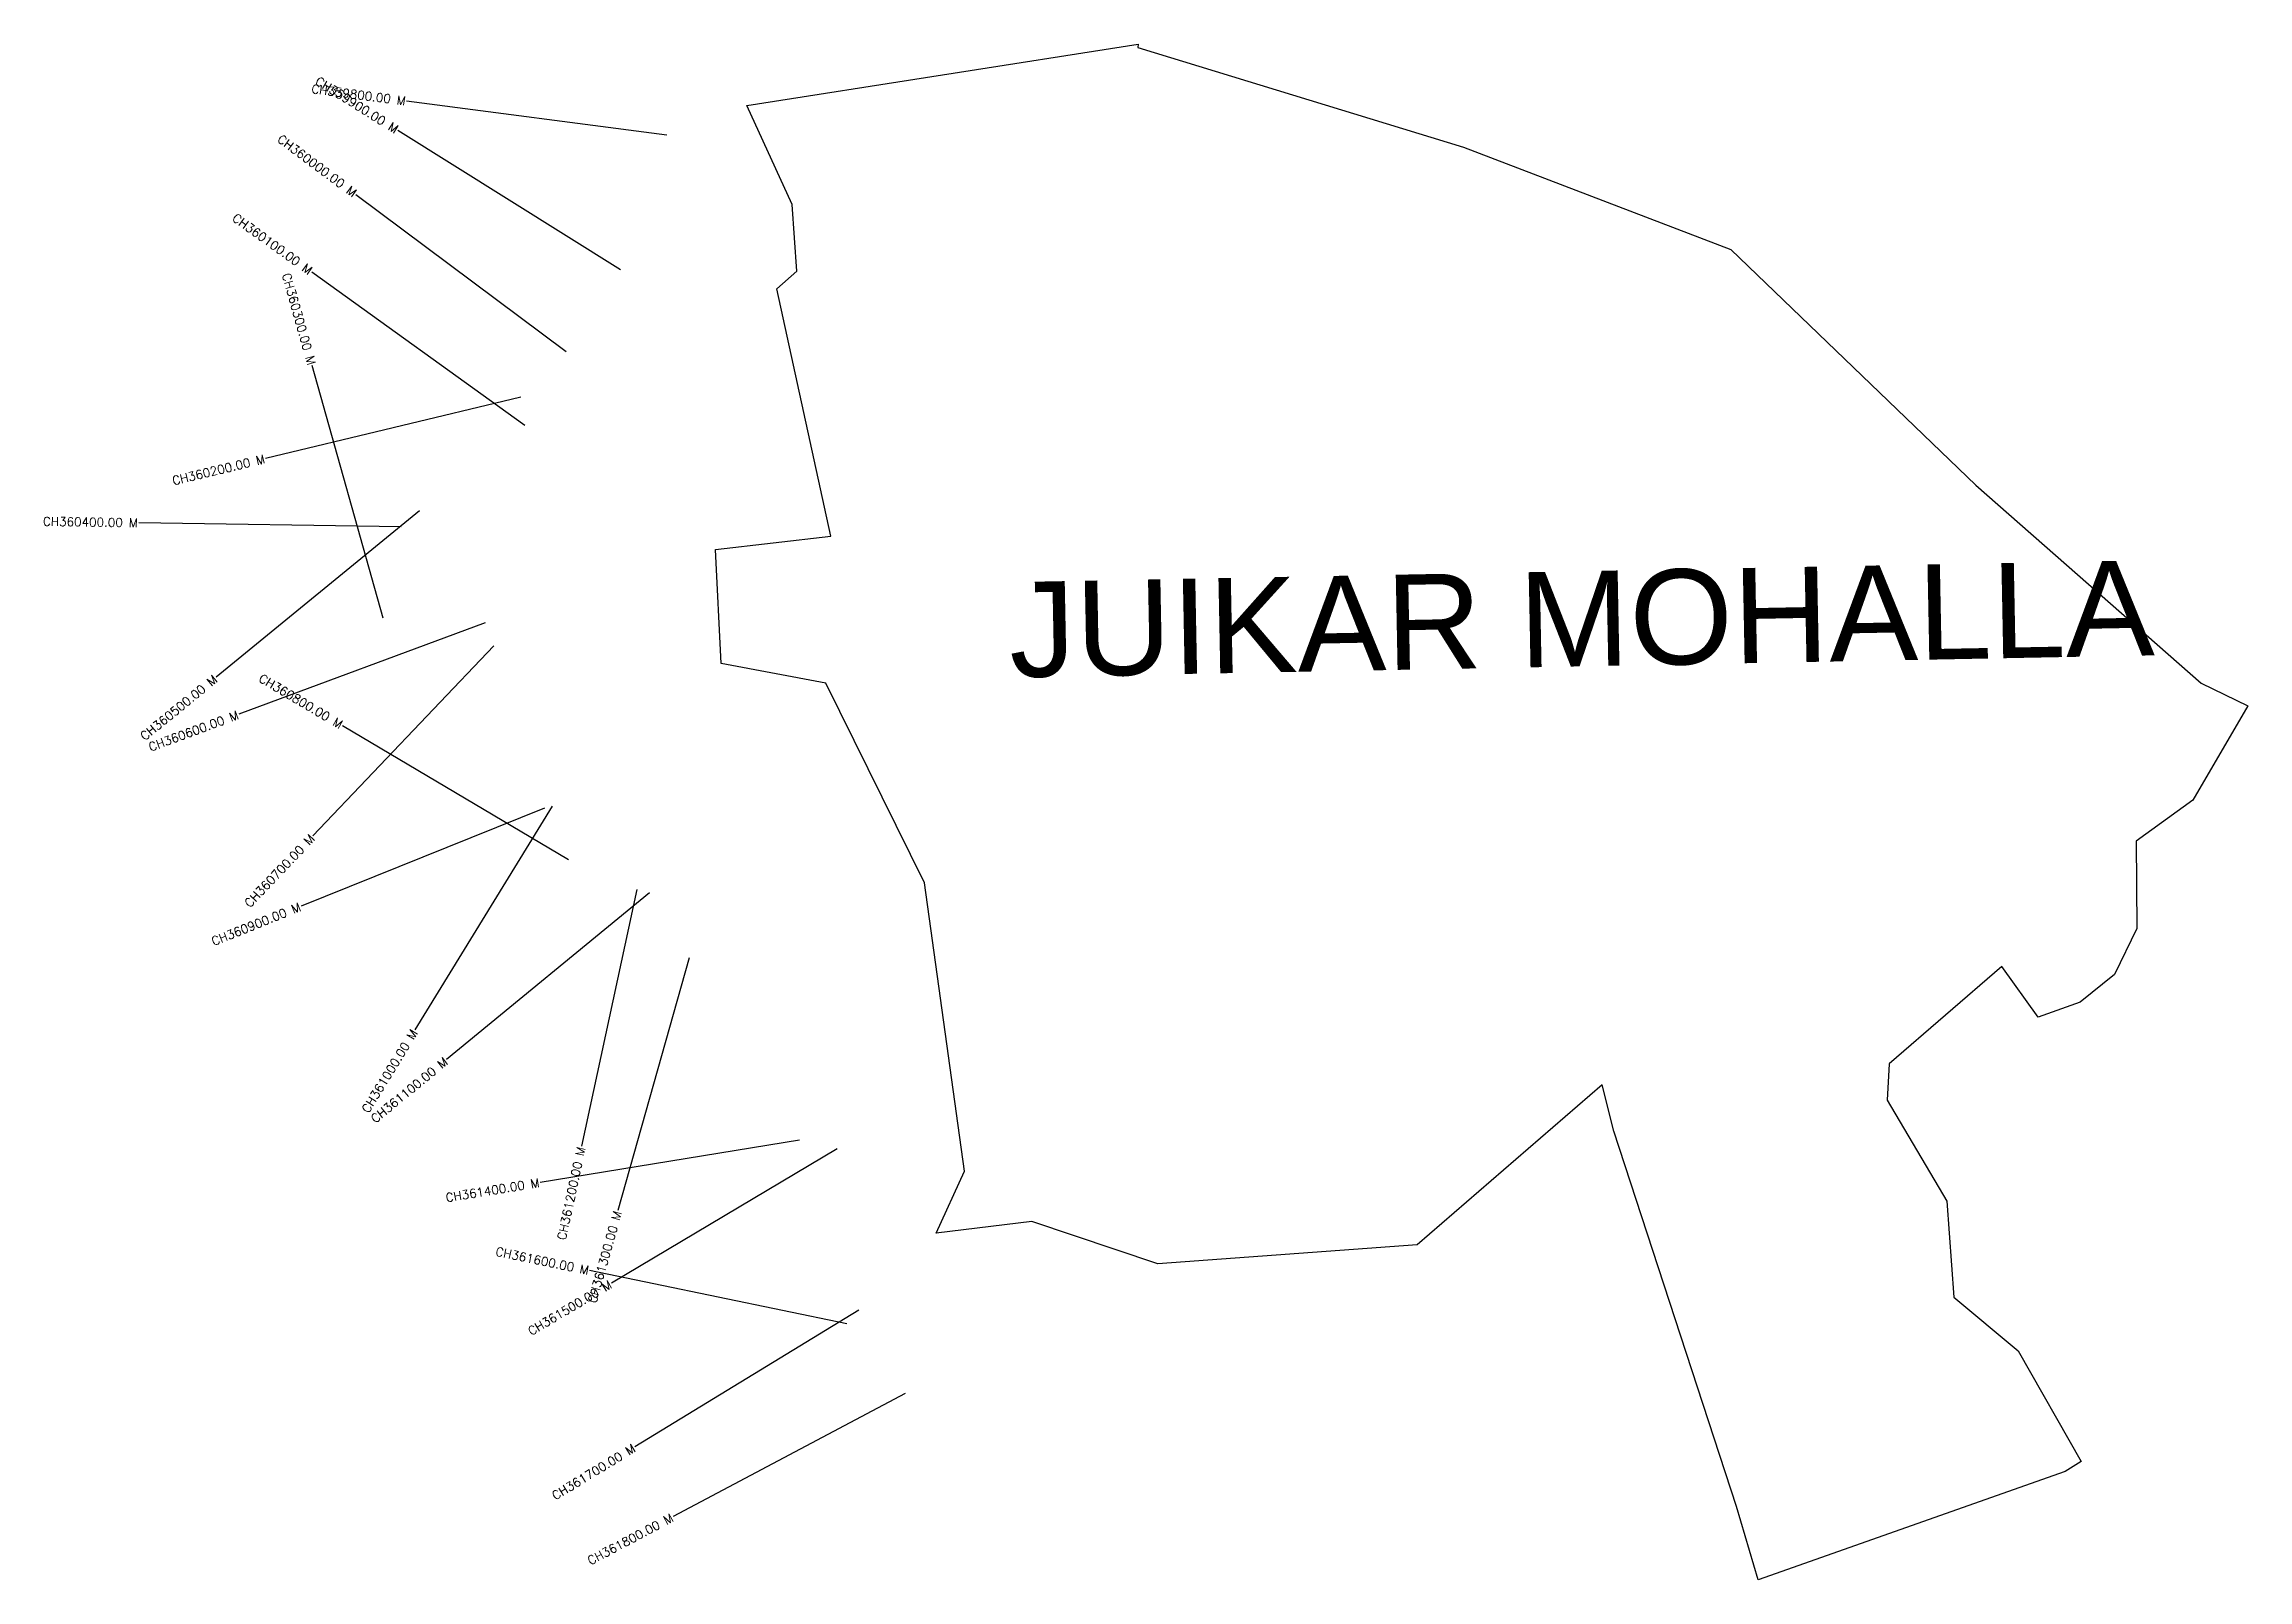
# Model space of a CAD drawing. Header units: metres. Extents: x 297059 to 299577, y 1972145 to 1973900.
import ezdxf
from ezdxf.enums import TextEntityAlignment as Align

# ---------------------------------------------------------------- set-up
doc = ezdxf.new("R2010")
doc.units = ezdxf.units.M
doc.header["$MEASUREMENT"] = 0
for name, color, linetype in [('CS', 134, 'Continuous'), ('CSMark', 6, 'Continuous'), ('village', 3, 'Continuous'), ('VILLAGE NAME', 250, 'Continuous')]:
    doc.layers.add(name, color=color, linetype=linetype)
doc.styles.get("Standard").update_dxf_attribs({"font": 'simplex.shx'})

msp = doc.modelspace()

# ---------------------------------------------------------------- linework, layer by layer
at = {"layer": 'CS'}
for p, q in [((297770.3, 1973796.5), (297472.8, 1973835.3)), ((297717.3, 1973642.5), (297463, 1973801.6)), ((297655.3, 1973548.9), (297414.9, 1973728.3)), ((297608, 1973464.6), (297364.4, 1973639.7)), ((297446.1, 1973244.4), (297364.9, 1973533.2)), ((297603.4, 1973497.1), (297311.7, 1973426.8)), ((297466.8, 1973348.9), (297166.8, 1973353.4)), ((297487.5, 1973366.9), (297255.3, 1973177)), ((297562.5, 1973238.9), (297281.2, 1973134.6)), ((297572.6, 1973212.8), (297365.7, 1972995.6)), ((297657.7, 1972968.4), (297399.6, 1973121.3)), ((297630.5, 1973027.4), (297352.2, 1972915.4)), ((297639, 1973029.7), (297482.3, 1972773.9)), ((297750.4, 1972930.6), (297518.6, 1972740.1)), ((297735.7, 1972934.4), (297672.6, 1972641.1)), ((297795.8, 1972856.3), (297714.3, 1972567.5)), ((297921.7, 1972648), (297625.6, 1972599.6)), ((297964.6, 1972637.9), (297706.8, 1972484.6)), ((297975.8, 1972438.1), (297682, 1972498.8)), ((297989.7, 1972453.7), (297733.6, 1972297.5)), ((298042.3, 1972358.3), (297777.3, 1972217.7))]:
    msp.add_line(p, q, dxfattribs=at)
at = {"layer": 'village', "color": 3, "true_color": 0x00ff00}
msp.add_polyline3d([(299576.6, 1973144.4, 0), (299513.8, 1973036.5, 0), (299448.7, 1972989.5, 0), (299449.7, 1972889.8, 0), (299424.1, 1972837.3, 0), (299384.9, 1972805.5, 0), (299337.1, 1972788.4, 0), (299295.5, 1972846.4, 0), (299166.5, 1972735.3, 0), (299164.3, 1972693.6, 0), (299232.5, 1972578.2, 0), (299240.6, 1972468.5, 0), (299314.2, 1972407.2, 0), (299386.2, 1972280.8, 0), (299367.8, 1972269.3, 0), (299017.2, 1972145.4, 0), (298992.2, 1972229.3, 0), (298852.1, 1972658, 0), (298838.6, 1972711.3, 0), (298627.5, 1972528.3, 0), (298331, 1972506.4, 0), (298187.3, 1972554.8, 0), (298077.7, 1972541.6, 0), (298110.1, 1972612.6, 0), (298064.5, 1972942.1, 0), (297951.9, 1973170.3, 0), (297832.2, 1973192.5, 0), (297825.6, 1973323, 0), (297957.4, 1973338, 0), (297896, 1973620.6, 0), (297918.8, 1973641, 0), (297913.4, 1973717.1, 0), (297861.6, 1973830.4, 0), (298308.6, 1973900.4, 0), (298308.2, 1973896.4, 0), (298680.5, 1973782.7, 0), (298985.9, 1973665.8, 0), (299265.6, 1973396.3, 0), (299523.1, 1973170.2, 0)], close=True, dxfattribs=at)

# ---------------------------------------------------------------- texts
at = {"layer": 'CSMark'}
for s, rotation, p in [('CH359900.00 M', 327.9795, (297462.1, 1973802.1)), ('CH359800.00 M', 352.5631, (297471.8, 1973835.4)), ('CH360000.00 M', 323.273, (297414.1, 1973728.9)), ('CH360100.00 M', 324.2835, (297363.6, 1973640.3)), ('CH360300.00 M', 285.7157, (297364.6, 1973534.1)), ('CH360200.00 M', 13.5463, (297310.8, 1973426.6)), ('CH360400.00 M', 359.1536, (297165.8, 1973353.4)), ('CH360500.00 M', 39.2767, (297254.5, 1973176.4)), ('CH360800.00 M', 329.363, (297398.7, 1973121.8)), ('CH360600.00 M', 20.3395, (297280.3, 1973134.3)), ('CH360700.00 M', 46.3898, (297365, 1972994.9)), ('CH360900.00 M', 21.9268, (297351.2, 1972915)), ('CH361000.00 M', 58.512, (297481.8, 1972773.1)), ('CH361100.00 M', 39.4179, (297517.8, 1972739.5)), ('CH361200.00 M', 77.8623, (297672.4, 1972640.1)), ('CH361400.00 M', 9.2884, (297624.6, 1972599.5)), ('CH361300.00 M', 74.2349, (297714, 1972566.6)), ('CH361600.00 M', 348.3196, (297681, 1972499)), ('CH361500.00 M', 30.7491, (297706, 1972484)), ('CH361700.00 M', 31.3913, (297732.8, 1972297)), ('CH361800.00 M', 27.9289, (297776.4, 1972217.3))]:
    msp.add_text(s, height=10, rotation=rotation, dxfattribs=at).set_placement(p, align=Align.MIDDLE_RIGHT)
at = {"layer": 'VILLAGE NAME', "insert": (298160.1, 1973285.5), "char_height": 108.748, "attachment_point": 1, "rotation": 1.1028}
msp.add_mtext_dynamic_manual_height_columns('{\\fArial|b0|i0|c0|p34;JUIKAR MOHALLA}', width=1571.314, gutter_width=543.7, heights=[0], dxfattribs=at)

doc.saveas('drawing.dxf')
